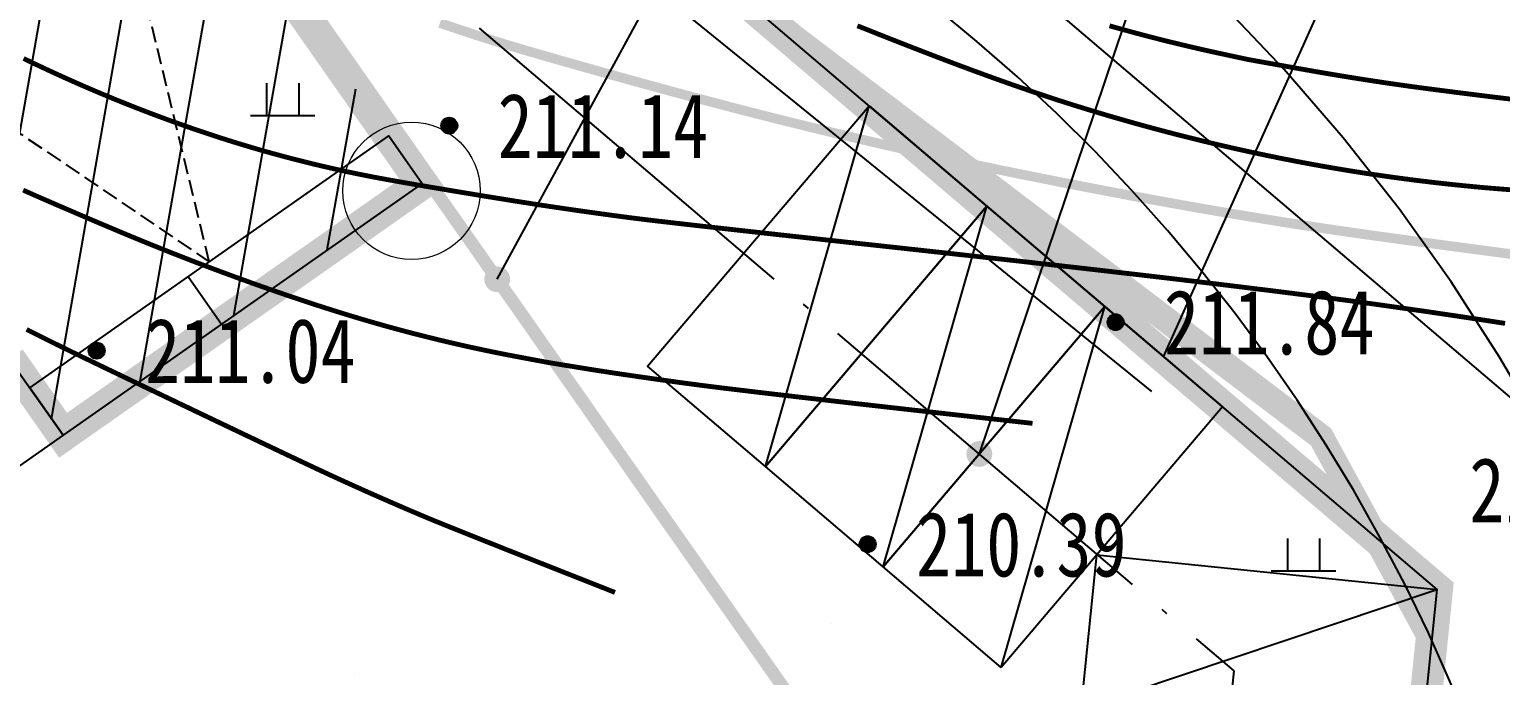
# Model space of a CAD drawing. Extents: x 36524600 to 36525730, y 2746759 to 2747713.
# Drawn here: x 36525044.26 to 36525067.07, y 2747404.21 to 2747414.23 of the extents above; entities that cross this region are included whole.
import ezdxf
from ezdxf.enums import TextEntityAlignment as Align

# ---------------------------------------------------------------- set-up
doc = ezdxf.new("R2010")
doc.units = 0
doc.header["$LTSCALE"] = 1000
doc.header["$MEASUREMENT"] = 0
for name, pattern in [('DASH', [0.35, 0.25, -0.1]), ('DOTE', [2.4200000000000004, 2, -0.2, 0.02, -0.2]), ('X2', [10, 8, -2])]:
    doc.linetypes.add(name, pattern=pattern)
for name, color, linetype in [('0-用地红线', 1, 'DOTE'), ('0-规划地下室', 2, 'Continuous'), ('0-规划建筑', 34, 'Continuous'), ('0-规划车位', 8, 'Continuous'), ('0-规划道路', 4, 'Continuous'), ('DGX', 251, 'Continuous'), ('DIM_LEAD', 3, 'Continuous'), ('DIM_SYMB', 3, 'Continuous'), ('DLSS', 4, 'Continuous'), ('DMTZ', 3, 'Continuous'), ('GCD', 252, 'Continuous'), ('PP-DX-PT', 251, 'Continuous'), ('纵断_分栏线', 5, 'Continuous')]:
    doc.layers.add(name, color=color, linetype=linetype)
doc.layers.add('详细勘察布点方案1', color=96, linetype='Continuous', lineweight=5)
doc.styles.add('正等线体', font='宋体.shx', dxfattribs={"bigfont": '@@gbcbig.shx'})
doc.linetypes.add('10421', pattern='A,2,[150,AAA.SHX,S=0.5,R=0,X=0,Y=0.5],1e-11', length=2.00000000001)

# ---------------------------------------------------------------- blocks, each defined once
blk = doc.blocks.new('A$C140B4F17')
at = {"layer": '0-规划车位'}
blk.add_line((-1200, 2650.000000000233), (1200.000029465184, -2649.999999998137), dxfattribs=at)
blk.add_lwpolyline([(-1200, 2650.000000000233), (1199.999999999069, 2650.000000000931), (1200.000029465184, -2649.999999998137), (-1199.999970534816, -2649.999999998836)], close=True, dxfattribs=at)
blk = doc.blocks.new('A$C0AB94B1E')
h = blk.add_hatch()
h.set_pattern_fill('ANSI31', color=253, scale=10)
h.set_pattern_definition([(45, (0, 0), (-0.8838834764831843, 0.8838834764831844), [])])
h.paths.add_polyline_path([(3.50000000372529, -2.250000007450581), (3.49999999627471, -1.05000001937151), (10.99999807029963, -1.049999993294477), (10.99999805912375, -2.249999992549419), (17.80000000074506, -2.25000000372529), (17.80000000819564, 3.849999994039536), (17.80000045523047, 3.849999982863665), (17.79999954625964, 7.049999997019768), (10.99999902397394, 7.049999989569187), (10.99999919906259, 6.4499999769032), (7.500000007450581, 6.449999995529652), (7.500000007450581, 9.149999991059303), (6.49999999627471, 9.149999983608723), (6.5, 7.649999976158142), (5.299996089190245, 7.649999979883432), (5.299996104091406, 10.34999999403954), (-2.299999997019768, 10.34999999403954), (-2.299999997019768, 7.649999983608723), (-3.700000006705523, 7.649999976158142), (-3.700000006705523, 7.049999985843897), (-9.49999999254942, 7.049999993294477), (-9.5, 7.049999997019768), (-14.49999999627471, 7.049999978393316), (-14.50000001117587, -2.250000014901161), (-10.70000000670552, -2.250000018626451), (-10.69999999925494, -1.05000001937151), (-3.49999999627471, -1.05000001937151), (-3.50000000372529, -2.250000014901161)])
at = {"layer": '0-规划建筑'}
blk.add_line((13.99999805912375, -1.349999994039536), (13.99999805912375, -2.25), dxfattribs=at)
at = {"layer": '0-规划建筑', "const_width": 0.5}
blk.add_lwpolyline([(3.49999999627471, -1.05000001937151), (10.99999807029963, -1.049999993294477), (10.99999805912375, -2.249999992549419), (17.80000000074506, -2.25000000372529), (17.80000000819564, 3.849999994039536), (17.80000045523047, 3.849999982863665), (17.79999954625964, 7.049999997019768), (10.99999902397394, 7.049999989569187)], dxfattribs=at)
at = {"layer": '0-规划建筑'}
for points in [[(10.99999806657434, -2.249999988824129), (3.50000000372529, -2.250000007450581), (3.49999999627471, -1.05000001937151), (10.99999807029963, -1.049999993294477)], [(10.99999805912375, -1.349999990314245), (17.80000000447035, -1.350000001490116), (17.80000000447035, -2.250000007450581), (10.99999806657434, -2.249999988824129)]]:
    blk.add_lwpolyline(points, close=True, dxfattribs=at)
blk = doc.blocks.new('gc200')
h = blk.add_hatch(color=256)
edge = h.paths.add_edge_path()
edge.add_arc((0, -5.551115123125783e-17), 0.2500000000000001, 0, 360)
blk.add_circle((0, -5.551115123125783e-17), 0.2500000000000001)
blk = doc.blocks.new('dxt')
at = {"color": 253}
for p, q in [((36525047.93503836, 2747413.394901423, 213.9048311297884), (36525047.93503836, 2747412.894901423, 213.9048311297884)), ((36525048.43503836, 2747413.394901423, 213.9048311297884), (36525048.43503836, 2747412.894901423, 213.9048311297884)), ((36525047.68503836, 2747412.894901423, 213.9048311297884), (36525048.68503836, 2747412.894901423, 213.9048311297884)), ((36525063.76386262, 2747406.33689883), (36525063.76386262, 2747405.83689883)), ((36525064.26386262, 2747406.33689883), (36525064.26386262, 2747405.83689883)), ((36525063.51386262, 2747405.83689883), (36525064.51386262, 2747405.83689883))]:
    blk.add_line(p, q, dxfattribs=at)
at = {"color": 253, "linetype": 'Continuous', "const_width": 0.4, "flags": 128}
blk.add_lwpolyline([(36524922.61604883, 2747344.93800692), (36524949.84980333, 2747323.482457898), (36524956.19041754, 2747318.343128236), (36524981.12086248, 2747317.662737185), (36525049.0057507, 2747365.698391124), (36525057.08024363, 2747371.411938842), (36525063.17909683, 2747376.968154898), (36525066.0013711, 2747404.762423917), (36525064.28671034, 2747407.911012086), (36525064.28671034, 2747407.911012086), (36525039.283, 2747426.847)], close=True, dxfattribs=at)
at = {"layer": 'DGX', "color": 253, "linetype": 'Continuous', "flags": 128}
for points, const_width in [([(36525053.3371886, 2747405.502393274), (36525052.73558943, 2747405.739297353), (36525052.20024298, 2747405.950506624), (36525051.73114925, 2747406.136021087), (36525051.32830823, 2747406.295840742), (36525050.99171994, 2747406.429965589), (36525050.72138436, 2747406.538395627), (36525050.5173015, 2747406.621130858), (36525050.37947135, 2747406.678171279), (36525050.27481946, 2747406.722484159), (36525050.17027137, 2747406.767036762), (36525050.06582705, 2747406.811829089), (36525049.96148653, 2747406.85686114), (36525049.85724979, 2747406.902132913), (36525049.75311685, 2747406.947644412), (36525049.64908769, 2747406.993395633), (36525049.54516232, 2747407.039386577), (36525049.44134293, 2747407.085616271), (36525049.33763172, 2747407.13208374), (36525049.2340287, 2747407.178788983), (36525049.13053385, 2747407.225732001), (36525049.02714718, 2747407.272912793), (36525048.92386869, 2747407.32033136), (36525048.82069838, 2747407.367987701), (36525048.71763624, 2747407.415881817), (36525048.59735314, 2747407.472213431), (36525048.44251991, 2747407.545182265), (36525048.25313656, 2747407.63478832), (36525048.02920309, 2747407.741031596), (36525047.77071949, 2747407.863912092), (36525047.47768576, 2747408.003429809), (36525047.15010192, 2747408.159584747), (36525046.78796796, 2747408.332376905), (36525046.42625154, 2747408.505104094), (36525046.09992034, 2747408.661064125), (36525045.80897436, 2747408.800256996), (36525045.55341361, 2747408.922682709), (36525045.33323807, 2747409.028341263), (36525045.14844777, 2747409.117232658), (36525044.99904267, 2747409.189356895), (36525044.8850228, 2747409.244713972), (36525044.78874542, 2747409.291787611), (36525044.69256778, 2747409.33906153), (36525044.59648988, 2747409.38653573), (36525044.50051173, 2747409.43421021), (36525044.40463332, 2747409.482084971), (36525044.30885465, 2747409.530160014), (36525044.21317574, 2747409.578435336)], 0.075), ([(36525059.81237517, 2747408.122499364), (36525058.74835528, 2747408.240639424), (36525057.79386862, 2747408.347528092), (36525056.94891517, 2747408.443165367), (36525056.21349495, 2747408.527551249), (36525055.58760795, 2747408.600685738), (36525055.07125417, 2747408.662568836), (36525054.66443362, 2747408.71320054), (36525054.36714628, 2747408.752580852), (36525054.13222954, 2747408.785449404), (36525053.91252072, 2747408.816545829), (36525053.70801985, 2747408.845870127), (36525053.51872692, 2747408.873422297), (36525053.34464193, 2747408.899202339), (36525053.18576487, 2747408.923210255), (36525053.04209576, 2747408.945446043), (36525052.91363458, 2747408.965909704), (36525052.79893187, 2747408.984501024), (36525052.69653814, 2747409.001119791), (36525052.60645338, 2747409.015766004), (36525052.52867761, 2747409.028439663), (36525052.46321081, 2747409.039140769), (36525052.41005301, 2747409.047869321), (36525052.36920418, 2747409.05462532), (36525052.34066433, 2747409.059408765), (36525052.31286579, 2747409.064252247), (36525052.2742409, 2747409.071188358), (36525052.22478964, 2747409.080217098), (36525052.16451202, 2747409.091338466), (36525052.09340804, 2747409.104552463), (36525052.0114777, 2747409.119859088), (36525051.91872101, 2747409.137258342), (36525051.81513794, 2747409.156750225), (36525051.70619298, 2747409.177535734), (36525051.59735059, 2747409.198815867), (36525051.48861076, 2747409.220590624), (36525051.3799735, 2747409.242860004), (36525051.27143881, 2747409.265624009), (36525051.16300669, 2747409.288882638), (36525051.05467713, 2747409.31263589), (36525050.94645014, 2747409.336883767), (36525050.83833469, 2747409.361624234), (36525050.73033976, 2747409.386855262), (36525050.62246534, 2747409.412576849), (36525050.51471145, 2747409.438788994), (36525050.40707806, 2747409.465491699), (36525050.2995652, 2747409.492684964), (36525050.19217286, 2747409.520368787), (36525050.08490102, 2747409.54854317), (36525049.9777586, 2747409.577205754), (36525049.8707545, 2747409.606354181), (36525049.76388869, 2747409.635988452), (36525049.6571612, 2747409.666108565), (36525049.55057201, 2747409.696714522), (36525049.44412113, 2747409.727806322), (36525049.33780856, 2747409.759383965), (36525049.2316343, 2747409.791447451), (36525049.12558357, 2747409.823949729), (36525049.01964161, 2747409.856843747), (36525048.91380841, 2747409.890129504), (36525048.80808398, 2747409.923807002), (36525048.70246832, 2747409.957876239), (36525048.59696142, 2747409.992337216), (36525048.49156328, 2747410.027189933), (36525048.38627392, 2747410.06243439), (36525048.28108957, 2747410.098019742), (36525048.17600649, 2747410.133895146), (36525048.07102467, 2747410.1700606), (36525047.96614413, 2747410.206516105), (36525047.86136485, 2747410.243261661), (36525047.75668684, 2747410.280297267), (36525047.6521101, 2747410.317622925), (36525047.54763463, 2747410.355238633), (36525047.44326363, 2747410.393143236), (36525047.33900028, 2747410.431335577), (36525047.23484461, 2747410.469815656), (36525047.1307966, 2747410.508583472), (36525047.02685624, 2747410.547639027), (36525046.92302356, 2747410.58698232), (36525046.81929854, 2747410.626613351), (36525046.71568118, 2747410.66653212), (36525046.61217466, 2747410.7067374), (36525046.50878214, 2747410.747227965), (36525046.40550363, 2747410.788003815), (36525046.30233912, 2747410.829064951), (36525046.19928862, 2747410.870411371), (36525046.09635212, 2747410.912043076), (36525045.99352963, 2747410.953960065), (36525045.89082114, 2747410.99616234), (36525045.78486224, 2747411.040040797), (36525045.6722885, 2747411.086986333), (36525045.55309992, 2747411.136998948), (36525045.4272965, 2747411.190078642), (36525045.29487825, 2747411.246225415), (36525045.15584516, 2747411.305439267), (36525045.01019723, 2747411.367720199), (36525044.85793446, 2747411.43306821), (36525044.70891387, 2747411.497248126), (36525044.57299247, 2747411.556024775), (36525044.45017026, 2747411.609398156), (36525044.34044725, 2747411.657368271), (36525044.24382343, 2747411.699935117), (36525044.16029881, 2747411.737098696)], 0.075), ([(36525067.13972578, 2747409.672082143), (36525066.90888083, 2747409.707659449), (36525066.68648236, 2747409.74153933), (36525066.46403167, 2747409.775062926), (36525066.24152873, 2747409.808230238), (36525066.01897356, 2747409.841041265), (36525065.79636616, 2747409.873496009), (36525065.57370652, 2747409.905594467), (36525065.35099464, 2747409.937336642), (36525065.12823052, 2747409.968722532), (36525064.89144669, 2747410.001345087), (36525064.62667564, 2747410.036797257), (36525064.33391738, 2747410.07507904), (36525064.01317192, 2747410.116190438), (36525063.66443924, 2747410.160131451), (36525063.28771935, 2747410.206902077), (36525062.88301226, 2747410.256502318), (36525062.45031795, 2747410.308932174), (36525061.98068389, 2747410.364953763), (36525061.46515754, 2747410.425329206), (36525060.90373889, 2747410.490058504), (36525060.29642796, 2747410.559141655), (36525059.64322473, 2747410.63257866), (36525058.94412921, 2747410.710369519), (36525058.1991414, 2747410.792514233), (36525057.40826128, 2747410.8790128), (36525056.63635515, 2747410.963320472), (36525055.94828927, 2747411.0388925), (36525055.34406362, 2747411.105728883), (36525054.82367823, 2747411.163829621), (36525054.38713308, 2747411.213194716), (36525054.03442816, 2747411.253824166), (36525053.7655635, 2747411.285717972), (36525053.58053908, 2747411.308876133), (36525053.43745419, 2747411.327805853), (36525053.29440811, 2747411.347014335), (36525053.15140086, 2747411.366501578), (36525053.00843242, 2747411.386267584), (36525052.8655028, 2747411.406312351), (36525052.72261199, 2747411.42663588), (36525052.57976001, 2747411.447238171), (36525052.43694684, 2747411.468119224), (36525052.28843087, 2747411.490262072), (36525052.12847048, 2747411.514649749), (36525051.95706567, 2747411.541282256), (36525051.77421645, 2747411.570159592), (36525051.57992281, 2747411.601281757), (36525051.37418475, 2747411.634648752), (36525051.15700228, 2747411.670260576), (36525050.92837538, 2747411.708117229), (36525050.70268414, 2747411.745805427), (36525050.49430865, 2747411.780911888), (36525050.30324889, 2747411.813436612), (36525050.12950487, 2747411.843379596), (36525049.97307658, 2747411.870740843), (36525049.83396403, 2747411.895520353), (36525049.71216723, 2747411.917718124), (36525049.60768616, 2747411.937334158), (36525049.51191189, 2747411.955890758), (36525049.41623548, 2747411.974910231), (36525049.32065694, 2747411.994392575), (36525049.22517625, 2747412.014337792), (36525049.12979344, 2747412.034745881), (36525049.03450848, 2747412.055616842), (36525048.93932138, 2747412.076950675), (36525048.84423216, 2747412.09874738), (36525048.74924973, 2747412.121004885), (36525048.65438304, 2747412.143721118), (36525048.5596321, 2747412.166896079), (36525048.4649969, 2747412.190529767), (36525048.37047744, 2747412.214622184), (36525048.27607372, 2747412.239173329), (36525048.18178575, 2747412.264183201), (36525048.08761352, 2747412.289651801), (36525047.99356589, 2747412.315576712), (36525047.89965171, 2747412.341955516), (36525047.80587097, 2747412.368788212), (36525047.71222368, 2747412.396074802), (36525047.61870984, 2747412.423815285), (36525047.52532945, 2747412.452009662), (36525047.43208251, 2747412.480657931), (36525047.33896901, 2747412.509760093), (36525047.2459887, 2747412.539298293), (36525047.15314131, 2747412.569254675), (36525047.06042683, 2747412.599629239), (36525046.96784527, 2747412.630421985), (36525046.87539662, 2747412.661632913), (36525046.78308089, 2747412.693262022), (36525046.69089808, 2747412.725309314), (36525046.59884817, 2747412.757774788), (36525046.50693555, 2747412.790638723), (36525046.41516458, 2747412.823881399), (36525046.32353526, 2747412.857502816), (36525046.23204759, 2747412.891502974), (36525046.14070156, 2747412.925881873), (36525046.04949719, 2747412.960639513), (36525045.95843446, 2747412.995775893), (36525045.86751338, 2747413.031291015), (36525045.77674019, 2747413.067182427), (36525045.68612111, 2747413.103447678), (36525045.59565616, 2747413.14008677), (36525045.50534531, 2747413.177099701), (36525045.4151886, 2747413.214486472), (36525045.32518601, 2747413.252247083), (36525045.23533753, 2747413.290381533), (36525045.14564317, 2747413.328889823), (36525045.05610908, 2747413.367769297), (36525044.96674141, 2747413.407017298), (36525044.87754017, 2747413.446633827), (36525044.78850535, 2747413.486618884), (36525044.69963695, 2747413.526972468), (36525044.61093497, 2747413.56769458), (36525044.52239941, 2747413.608785219), (36525044.43403028, 2747413.650244387), (36525044.34542984, 2747413.692155262), (36525044.25620037, 2747413.734601025), (36525044.16634186, 2747413.777581677)], 0.075), ([(36525067.53635779, 2747410.706471952), (36525066.98273896, 2747410.779194074), (36525066.4751405, 2747410.846420169), (36525066.01356239, 2747410.908150237), (36525065.59800464, 2747410.964384276), (36525065.22846725, 2747411.015122288), (36525064.90495022, 2747411.060364273), (36525064.62745354, 2747411.10011023), (36525064.39597721, 2747411.134360159), (36525064.18755028, 2747411.166105994), (36525063.97920174, 2747411.198339669), (36525063.77093162, 2747411.231061184), (36525063.56273989, 2747411.264270538), (36525063.35462657, 2747411.297967733), (36525063.14659165, 2747411.332152768), (36525062.93863513, 2747411.366825642), (36525062.73075702, 2747411.401986356), (36525062.520509, 2747411.438123316), (36525062.30544276, 2747411.475724927), (36525062.0855583, 2747411.514791191), (36525061.86085563, 2747411.555322106), (36525061.63133474, 2747411.597317672), (36525061.39699563, 2747411.640777891), (36525061.1578383, 2747411.685702761), (36525060.91386275, 2747411.732092282), (36525060.67120113, 2747411.778706033), (36525060.43598559, 2747411.82430359), (36525060.20821613, 2747411.868884954), (36525059.98789275, 2747411.912450123), (36525059.77501544, 2747411.954999099), (36525059.5695842, 2747411.996531882), (36525059.37159904, 2747412.03704847), (36525059.18105997, 2747412.076548865), (36525058.99428924, 2747412.115748974), (36525058.80760913, 2747412.155364707), (36525058.62101965, 2747412.195396062), (36525058.4345208, 2747412.23584304), (36525058.24811256, 2747412.27670564), (36525058.06179494, 2747412.317983863), (36525057.87556795, 2747412.359677709), (36525057.68943158, 2747412.401787178), (36525057.50338953, 2747412.444311428), (36525057.31744551, 2747412.487249619), (36525057.1315995, 2747412.530601751), (36525056.94585152, 2747412.574367824), (36525056.76020156, 2747412.618547837), (36525056.57464961, 2747412.663141791), (36525056.38919569, 2747412.708149686), (36525056.20383979, 2747412.753571521), (36525056.01858559, 2747412.79940639), (36525055.83343678, 2747412.845653387), (36525055.64839335, 2747412.89231251), (36525055.4634553, 2747412.939383761), (36525055.27862265, 2747412.986867138), (36525055.09389538, 2747413.034762643), (36525054.90927348, 2747413.083070274), (36525054.72475698, 2747413.131790033), (36525054.53573941, 2747413.182168539), (36525054.33761434, 2747413.235452411), (36525054.13038174, 2747413.29164165), (36525053.91404164, 2747413.350736255), (36525053.68859403, 2747413.412736227), (36525053.4540389, 2747413.477641566), (36525053.21037626, 2747413.545452272), (36525052.95760611, 2747413.616168343), (36525052.70954475, 2747413.685973761), (36525052.48000848, 2747413.751052503), (36525052.2689973, 2747413.811404568), (36525052.07651121, 2747413.867029958), (36525051.90255022, 2747413.917928671), (36525051.74711432, 2747413.96410071), (36525051.61020351, 2747414.005546072), (36525051.49181779, 2747414.042264758), (36525051.38274939, 2747414.07678689), (36525051.27379052, 2747414.111642592), (36525051.16494119, 2747414.146831863), (36525051.05620139, 2747414.182354703), (36525050.94757113, 2747414.218211113), (36525050.8390504, 2747414.254401091), (36525050.73063921, 2747414.290924638), (36525050.62233755, 2747414.327781755)], 0.1500000059604645), ([(36525067.36944103, 2747411.732319403), (36525067.1030829, 2747411.752333823), (36525066.92121089, 2747411.766955951), (36525066.78161678, 2747411.779214777), (36525066.64209236, 2747411.792139288), (36525066.50263764, 2747411.805729484), (36525066.36325261, 2747411.819985366), (36525066.22393727, 2747411.834906933), (36525066.08469162, 2747411.850494185), (36525065.94551566, 2747411.866747123), (36525065.80640939, 2747411.883665746), (36525065.6673855, 2747411.901248481), (36525065.52845669, 2747411.919493752), (36525065.38962295, 2747411.938401561), (36525065.25088428, 2747411.957971906), (36525065.11224068, 2747411.978204789), (36525064.97369215, 2747411.999100209), (36525064.8352387, 2747412.020658167), (36525064.69688031, 2747412.042878661), (36525064.55862962, 2747412.065759634), (36525064.42049924, 2747412.089299029), (36525064.28248917, 2747412.113496845), (36525064.14459942, 2747412.138353081), (36525064.00682998, 2747412.163867739), (36525063.86918084, 2747412.190040819), (36525063.73165203, 2747412.216872319), (36525063.59424353, 2747412.244362241), (36525063.4569625, 2747412.272496586), (36525063.31981614, 2747412.301261356), (36525063.18280444, 2747412.330656551), (36525063.04592739, 2747412.360682171), (36525062.909185, 2747412.391338217), (36525062.77257727, 2747412.422624688), (36525062.6361042, 2747412.454541584), (36525062.49976578, 2747412.487088905), (36525062.36357268, 2747412.520251429), (36525062.22753555, 2747412.554013933), (36525062.09165438, 2747412.588376417), (36525061.95592919, 2747412.623338882), (36525061.82035997, 2747412.658901327), (36525061.68494671, 2747412.695063752), (36525061.54968942, 2747412.731826158), (36525061.41458809, 2747412.769188544), (36525061.27965331, 2747412.807147963), (36525061.14489561, 2747412.845701471), (36525061.01031502, 2747412.884849065), (36525060.87591152, 2747412.924590748), (36525060.74168511, 2747412.964926518), (36525060.6076358, 2747413.005856375), (36525060.47376359, 2747413.04738032), (36525060.34006847, 2747413.089498353), (36525060.20447113, 2747413.132994876), (36525060.06489222, 2747413.178654293), (36525059.92133178, 2747413.226476603), (36525059.77378977, 2747413.276461807), (36525059.62226622, 2747413.328609904), (36525059.46676111, 2747413.382920894), (36525059.30727446, 2747413.439394779), (36525059.14380625, 2747413.498031557), (36525058.97394697, 2747413.559833542), (36525058.79528711, 2747413.625803046), (36525058.60782667, 2747413.695940072), (36525058.41156563, 2747413.770244617), (36525058.20650402, 2747413.848716683), (36525057.99264181, 2747413.931356269), (36525057.76997902, 2747414.018163376), (36525057.53851564, 2747414.109138003), (36525057.31009128, 2747414.199457027), (36525057.09654552, 2747414.284297328)], 0.075), ([(36525067.38655156, 2747413.127645224), (36525066.78955798, 2747413.201544238), (36525066.30334205, 2747413.262647018), (36525065.92790378, 2747413.310953565), (36525065.66324317, 2747413.346463878), (36525065.45405175, 2747413.376081658), (36525065.24502102, 2747413.406710607), (36525065.03615099, 2747413.438350725), (36525064.82744168, 2747413.471002011), (36525064.61889306, 2747413.504664466), (36525064.41050514, 2747413.53933809), (36525064.20227792, 2747413.575022882), (36525063.99421141, 2747413.611718844), (36525063.79920536, 2747413.646599077), (36525063.63015953, 2747413.676836685), (36525063.48707394, 2747413.702431668), (36525063.36994857, 2747413.723384026), (36525063.27878343, 2747413.73969376), (36525063.21357851, 2747413.751360869), (36525063.17433383, 2747413.758385353), (36525063.16104937, 2747413.760767212), (36525063.154323, 2747413.762208567), (36525063.13475259, 2747413.766411536), (36525063.10233814, 2747413.77337612), (36525063.05707964, 2747413.78310232), (36525062.99897711, 2747413.795590135), (36525062.92803054, 2747413.810839565), (36525062.84423994, 2747413.828850609), (36525062.74760528, 2747413.849623269), (36525062.64459419, 2747413.871973965), (36525062.54167426, 2747413.894719115), (36525062.43884547, 2747413.917858721), (36525062.33610785, 2747413.941392783), (36525062.23346138, 2747413.9653213), (36525062.13090607, 2747413.989644272), (36525062.02844191, 2747414.0143617), (36525061.92606891, 2747414.039473583), (36525061.8237931, 2747414.064978428), (36525061.72162052, 2747414.090874742), (36525061.61955117, 2747414.117162525), (36525061.51758505, 2747414.143841776), (36525061.41572217, 2747414.170912496), (36525061.31396252, 2747414.198374685), (36525061.21230609, 2747414.226228342), (36525061.1107529, 2747414.254473468), (36525061.0053619, 2747414.284413257)], 0.075)]:
    blk.add_lwpolyline(points, dxfattribs=dict(at, const_width=const_width))
at = {"layer": 'DLSS', "color": 253, "linetype": 'X2'}
for radius, start, end in [(30, 332.8353390723805, 58.65664147475197), (27, 305.2833975579852, 58.656641474752)]:
    blk.add_arc((36525041.48447368, 2747393.452173858), radius, start, end, dxfattribs=at)
at = {"layer": 'DMTZ', "color": 253, "linetype": '10421', "const_width": 2.2e-06, "elevation": 200.0000000000002, "flags": 128}
blk.add_lwpolyline([(36525114.14835744, 2747383.161139818), (36525113.92967924, 2747393.056319349), (36525113.59773636, 2747394.725766409), (36525110.4776329, 2747400.495818799), (36525108.32494015, 2747403.032738449), (36525107.13850486, 2747403.969682418), (36525105.63001006, 2747404.490184689), (36525101.72510142, 2747404.637236245), (36525096.88916474, 2747406.253987356), (36525094.17412919, 2747406.302126183), (36525090.95369761, 2747407.007707244), (36525086.63403799, 2747406.761881586), (36525085.21663488, 2747405.936676234), (36525084.34624864, 2747404.786029814), (36525083.40365785, 2747404.623862353), (36525076.99849744, 2747406.798214393), (36525067.2518529, 2747408.509513103), (36525061.55078865, 2747408.579322306), (36525058.0739617, 2747407.665676423), (36525053.00926238, 2747405.352629443), (36525048.60262954, 2747404.042408408), (36525043.30680517, 2747402.597427268), (36525041.07629414, 2747402.386304675), (36525039.05655862, 2747402.288053972), (36525036.7469902, 2747403.691223112), (36525035.48004448, 2747405.753049172), (36525033.30705226, 2747412.777515823), (36525029.01333437, 2747421.756992413), (36525025.24658993, 2747425.488175133), (36525021.01180921, 2747428.755832763), (36525015.03173925, 2747433.660508672), (36525012.83590738, 2747435.593545822), (36525010.22188441, 2747438.540983953), (36525008.76722176, 2747440.499553853), (36525005.69128744, 2747446.308800753), (36525004.52085556, 2747449.922403333), (36525004.1030782, 2747453.218159103), (36525004.15813246, 2747457.366168643), (36525004.34560166, 2747461.068010183), (36525003.83312412, 2747466.322213623), (36524999.17161123, 2747478.694043858), (36524996.92960271, 2747482.765075209), (36524994.42301034, 2747491.584225159), (36524992.95676437, 2747497.838416809), (36524991.2075739, 2747506.074575069), (36524988.34500188, 2747520.412046669), (36524984.66277459, 2747529.207126009), (36524983.81987733, 2747532.506466745)], dxfattribs=at)
at = {"layer": 'DMTZ', "color": 253, "linetype": '10421', "elevation": 209.9130548406811, "flags": 128}
blk.add_lwpolyline([(36525066.40213306, 2747370.558550043, 2.209913054840681e-06, 2.209913054840681e-06, 0), (36525068.57332966, 2747373.615119244, 2.209829497948058e-06, 2.209829497948058e-06, 0), (36525073.26152664, 2747376.839733353, 2.210297286655188e-06, 2.210297286655188e-06, 0), (36525075.09265029, 2747380.436384271, 2.210517593174951e-06, 2.210517593174951e-06, 0), (36525076.31958175, 2747384.149760408, 2.210422958081872e-06, 2.210422958081872e-06, 0), (36525077.94392495, 2747391.844956961, 2.210515044787946e-06, 2.210515044787946e-06, 0), (36525077.94223588, 2747393.531197553, 2.210414458113513e-06, 2.210414458113513e-06, 0), (36525077.56836638, 2747394.76519373, 2.210436721269207e-06, 2.210436721269207e-06, 0), (36525076.48800788, 2747397.374884898, 2.21045149300495e-06, 2.21045149300495e-06, 0), (36525075.02281278, 2747399.12819048, 2.210462098211245e-06, 2.210462098211245e-06, 0), (36525072.76357181, 2747400.782312385, 2.210434676892091e-06, 2.210434676892091e-06, 0), (36525070.35917784, 2747402.076314784, 2.210451904102523e-06, 2.210451904102523e-06, 0), (36525067.46738178, 2747403.078499943, 2.210497283163606e-06, 2.210497283163606e-06, 0), (36525062.74285225, 2747403.925121251, 2.210510346622273e-06, 2.210510346622273e-06, 0), (36525060.99183992, 2747403.465994938, 2.210380156465396e-06, 2.210380156465396e-06, 0), (36525059.72120033, 2747403.57160389, 2.210338074517951e-06, 2.210338074517951e-06, 0), (36525055.66064388, 2747405.502161819, 2.210545684998035e-06, 2.210545684998035e-06, 0), (36525054.20617156, 2747405.899257581, 2.210545684998035e-06, 2.210545684998035e-06, 0)], format="xyseb", dxfattribs=at)
at = {"layer": 'PP-DX-PT', "color": 253, "linetype": 'Continuous'}
for p in [(36525050.76787394, 2747412.737261816, 211.14), (36525061.1, 2747409.69, 211.84), (36525045.3, 2747409.25, 211.04), (36525057.2561, 2747406.2493, 210.39)]:
    blk.add_point(p, dxfattribs=at)
at = {"layer": 'PP-DX-PT', "color": 253}
for p in [(36525050.76787394, 2747412.737261816, 211.14), (36525061.1, 2747409.69, 211.8421), (36525045.3, 2747409.25, 211.0443), (36525057.2561, 2747406.2493, 210.39)]:
    blk.add_point(p, dxfattribs=at)
at = {"layer": '纵断_分栏线', "color": 253}
blk.add_line((36525061.66166609, 2747408.616827137), (36524999.88086841, 2747458.708154106), dxfattribs=at)
at = {"layer": 'GCD', "color": 253, "linetype": 'Continuous'}
ref = blk.add_blockref('gc200', (36525050.76787394, 2747412.737261816, 211.14), dxfattribs=dict(at, xscale=0.5, yscale=0.5, zscale=0.5))
ref.add_attrib('height', '211.14', dxfattribs={"linetype": 'Continuous', "height": 1, "style": '正等线体', "width": 0.8}).set_placement((36525051.51787394, 2747412.737261816, 211.14), align=Align.MIDDLE_LEFT)
ref = blk.add_blockref('gc200', (36525061.1, 2747409.69, 211.8421), dxfattribs=dict(at, xscale=0.5, yscale=0.5, zscale=0.5))
ref.add_attrib('height', '211.84', dxfattribs={"linetype": 'Continuous', "height": 1, "style": '正等线体', "width": 0.8}).set_placement((36525061.85, 2747409.69, 211.8421), align=Align.MIDDLE_LEFT)
ref = blk.add_blockref('gc200', (36525045.3, 2747409.25, 211.0443), dxfattribs=dict(at, xscale=0.5, yscale=0.5, zscale=0.5))
ref.add_attrib('height', '211.04', dxfattribs={"linetype": 'Continuous', "height": 1, "style": '正等线体', "width": 0.8}).set_placement((36525046.05, 2747409.25, 211.0443), align=Align.MIDDLE_LEFT)
ref = blk.add_blockref('gc200', (36525069.83323316, 2747408.048258349, 211.5789878359437), dxfattribs=dict(at, xscale=0.5, yscale=0.5, zscale=0.5))
ref.add_attrib('height', '211.58', dxfattribs={"linetype": 'Continuous', "height": 1, "style": '正等线体', "width": 0.8}).set_placement((36525066.58550055, 2747407.090423713, 211.5789878359437), align=Align.MIDDLE_LEFT)
ref = blk.add_blockref('gc200', (36525057.2561, 2747406.2493, 210.39), dxfattribs=dict(at, xscale=0.5, yscale=0.5, zscale=0.5))
ref.add_attrib('height', '210.39', dxfattribs={"linetype": 'Continuous', "height": 1, "style": '正等线体', "width": 0.8}).set_placement((36525058.0061, 2747406.2493, 210.39), align=Align.MIDDLE_LEFT)

msp = doc.modelspace()

# ---------------------------------------------------------------- linework, layer by layer
at = {"layer": '0-用地红线', "ltscale": 0.003, "const_width": 0.5, "flags": 128}
msp.add_lwpolyline([(36525063.04354494, 2747375.631595895), (36525066.0814511, 2747405.549446666), (36525040.25485875, 2747427.531594308), (36524987.602, 2747390.442), (36524926.153766, 2747347.356742), (36524923.60864428, 2747344.165137335), (36524956.19041754, 2747318.343128236), (36524981.12086248, 2747317.662737185), (36525063.04354515, 2747375.63159797)], close=True, dxfattribs=at)
at = {"layer": '0-用地红线', "ltscale": 0.003, "flags": 128}
msp.add_lwpolyline([(36525060.19674791, 2747377.292288298), (36525062.93770045, 2747404.285686071), (36525040.08131216, 2747423.739762527), (36524989.32697976, 2747387.987523376), (36524928.22988126, 2747345.148468772), (36524927.8302389, 2747344.647313786), (36524957.27086187, 2747321.314758248), (36524980.20375338, 2747320.688883571)], close=True, dxfattribs=at)
at = {"layer": '0-规划地下室', "color": 5, "linetype": 'DASH', "ltscale": 0.005, "const_width": 0.2}
msp.add_lwpolyline([(36524984.08467063, 2747330.939985966), (36525008.64819422, 2747348.163031823), (36525005.77768658, 2747352.256952422), (36525020.51580074, 2747362.590779935), (36525023.38630838, 2747358.496859336), (36525056.62894364, 2747381.805381394), (36525053.758436, 2747385.899301994), (36525061.6312398, 2747391.419424556), (36525062.03057677, 2747395.352167374), (36525045.08930362, 2747419.513826469), (36525036.00079989, 2747413.141299502), (36525035.59892938, 2747413.714447587), (36525034.45262841, 2747412.910703204), (36525032.90255429, 2747415.121420328), (36525025.36974359, 2747409.839688508), (36525027.32168878, 2747407.0558225), (36525009.66870315, 2747394.678193545), (36525007.71675796, 2747397.462059553), (36525000.42958249, 2747392.352558191), (36524998.87950836, 2747394.563275315), (36524933.40952694, 2747348.658114851)], dxfattribs=at)
at = {"layer": '0-规划道路', "color": 4}
msp.add_line((36525049.39291758, 2747423.6933358), (36525069.17672726, 2747406.854466024), dxfattribs=at)
at = {"layer": '0-规划道路', "color": 8, "linetype": 'DASH', "ltscale": 0.001}
for p, q in [((36525047.04601119, 2747410.626684503), (36525044.96524248, 2747419.168206936)), ((36525039.60344975, 2747415.667346623), (36525047.04601119, 2747410.626684503))]:
    msp.add_line(p, q, dxfattribs=at)
at = {"layer": '0-规划道路', "color": 4}
msp.add_lwpolyline([(36525046.26607516, 2747422.41518387), (36525066.0814511, 2747405.549446661), (36525063.04354515, 2747375.631597977), (36525029.31995854, 2747351.768635558)], dxfattribs=at)
at = {"layer": 'DIM_LEAD'}
for p, q in [((36525051.51095232, 2747410.355265284), (36525058.80918862, 2747423.779826529)), ((36525058.9873705, 2747407.647985488), (36525062.39910578, 2747417.753105525)), ((36525061.84564366, 2747409.154728511), (36525064.83919773, 2747415.817459319))]:
    msp.add_line(p, q, dxfattribs=at)
at = {"layer": 'DIM_LEAD', "const_width": 0.2}
for points in [[(36525051.53915431, 2747410.259324427, 1), (36525051.48275033, 2747410.451206139, 1)], [(36525061.86445453, 2747409.056513689, 1), (36525061.82683279, 2747409.25294333, 1)], [(36525059.01557249, 2747407.55204463, 1), (36525058.95916851, 2747407.743926343, 1)]]:
    msp.add_lwpolyline(points, format="xyb", close=True, dxfattribs=at)
at = {"layer": 'DIM_SYMB'}
msp.add_lwpolyline([(36525040.77716682, 2747419.567315953, 0, 0, 0), (36525045.38018204, 2747413.002491529, 0.4000000000000001, 0, 0), (36525046.24133433, 2747411.774315352, 0, 0, 0)], format="xyseb", dxfattribs=at)
at = {"layer": '详细勘察布点方案1', "color": 1}
msp.add_circle((36525050.18281232, 2747411.726904089), 1.0647939350456, dxfattribs=at)

# ---------------------------------------------------------------- block references
msp.add_blockref('dxt', (0, 0))
at = {"layer": '0-规划建筑', "rotation": 35.03673594298425}
msp.add_blockref('A$C0AB94B1E', (36525034.48048338, 2747403.464981462), dxfattribs=at)
at = {"layer": '0-规划车位', "xscale": 0.001, "yscale": 0.001, "zscale": 0.001}
for p, rotation in [((36525056.47279103, 2747410.247868179), 139.5974334411747), ((36525058.30041329, 2747408.692298546), 139.5974334411747), ((36525060.12803555, 2747407.136728914), 139.5974334411747), ((36525063.32378147, 2747404.623294243), 84.20196817236939)]:
    msp.add_blockref('A$C140B4F17', p, dxfattribs=dict(at, rotation=rotation))

doc.saveas('drawing.dxf')
